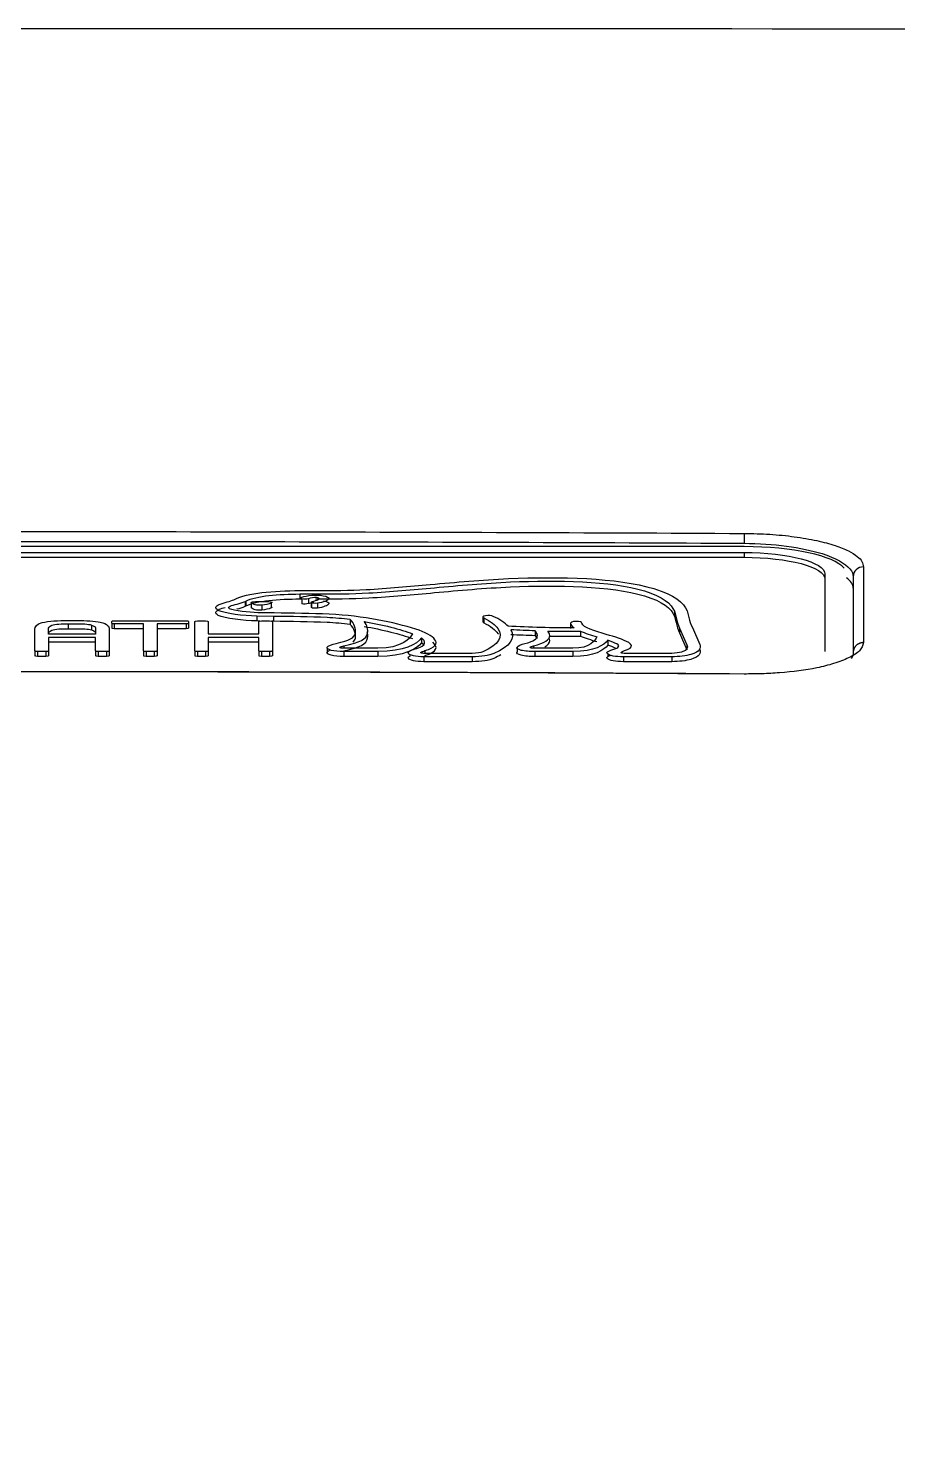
# Model space of a CAD drawing. Extents: x 7905 to 14077, y -986 to 9572.
# Drawn here: x 12795.75 to 12821.25, y -400.49 to -359.07 of the extents above; entities that cross this region are included whole.
import ezdxf

# ---------------------------------------------------------------- set-up
doc = ezdxf.new("R2010")
doc.units = 0
doc.header["$LTSCALE"] = 20
doc.header["$MEASUREMENT"] = 0
doc.layers.add('1', color=1, linetype='CONTINUOUS')
doc.layers.add('3', color=3, linetype='CONTINUOUS')
doc.styles.get("Standard").update_dxf_attribs({"font": 'NanumGothic.ttf'})
doc.dimstyles.get("Standard").update_dxf_attribs({"dimtxt": 2.5, "dimasz": 2, "dimexe": 2, "dimexo": 1, "dimgap": 1.5, "dimtad": 1, "dimdec": 0, "dimlfac": 10, "dimrnd": 0.5, "dimzin": 0, "dimdsep": 46, "dimtxsty": 'Standard', "dimcen": 0, "dimclrt": 2, "dimadec": 0, "dimazin": 0, "dimtfac": 1, "dimtdec": 0, "dimtmove": 0, "dimatfit": 3, "dimfxl": 0, "dimtolj": 1, "dimtzin": 0, "dimarcsym": 0})

msp = doc.modelspace()

# ---------------------------------------------------------------- linework, layer by layer
at = {"layer": '1', "color": 7, "linetype": 'Continuous'}
for p, q in [((12816.74021, -374.27787), (12775.74002, -374.27787)), ((12775.74002, -374.4471), (12816.74021, -374.4471)), ((12775.74002, -374.59164), (12816.74021, -374.59164)), ((12816.74021, -374.4471), (12816.74021, -374.59164)), ((12819.10699, -375.07997), (12819.10699, -377.35297)), ((12803.70888, -375.56771), (12804.17666, -375.5661)), ((12803.71946, -375.66751), (12804.17913, -375.66591)), ((12803.71946, -375.66751), (12803.71946, -375.81205)), ((12804.17913, -375.66591), (12804.17913, -375.70766)), ((12801.78483, -375.83485), (12801.79823, -375.82834)), ((12802.11185, -375.88466), (12802.13161, -375.87457)), ((12802.11185, -375.88466), (12802.11185, -376.0292)), ((12802.11185, -376.0292), (12802.13161, -376.01911)), ((12802.13161, -375.87457), (12802.13161, -376.01911)), ((12802.28948, -375.92766), (12802.28948, -376.07219)), ((12802.60133, -375.99652), (12802.60133, -376.14106)), ((12803.71946, -375.81205), (12803.75661, -375.81192)), ((12803.7764, -375.8116), (12803.7764, -375.95614)), ((12803.96655, -375.80707), (12803.96655, -375.95161)), ((12804.05827, -376.06764), (12804.04743, -376.05427)), ((12804.05827, -375.9231), (12804.05827, -376.06764)), ((12804.23748, -375.93848), (12804.23748, -376.08301)), ((12798.20128, -376.52525), (12798.20128, -376.47413)), ((12798.27536, -376.45432), (12800.37756, -376.45432)), ((12800.45129, -376.47413), (12800.45129, -376.52525)), ((12800.63227, -377.33565), (12800.63227, -376.47667)), ((12800.71588, -376.45432), (12800.948, -376.45432)), ((12801.03126, -376.47667), (12801.03126, -376.84117)), ((12802.45334, -376.31519), (12802.45334, -376.45973)), ((12802.94547, -376.32349), (12802.45334, -376.31519)), ((12802.53769, -376.46115), (12802.45334, -376.45973)), ((12802.96734, -376.2235), (12802.4798, -376.21576)), ((12802.51046, -376.84117), (12802.51046, -376.47667)), ((12802.59406, -376.45432), (12802.82584, -376.45432)), ((12802.94547, -376.46803), (12802.89659, -376.4672)), ((12802.90945, -376.47667), (12802.90945, -377.33565)), ((12802.94547, -376.32349), (12802.94547, -376.46803)), ((12805.18631, -376.41622), (12805.18631, -376.56075)), ((12809.0841, -376.48348), (12809.11343, -376.51557)), ((12809.11343, -376.37103), (12809.11343, -376.51557)), ((12814.69791, -376.17096), (12814.69791, -376.31549)), ((12814.69791, -376.17096), (12814.74976, -376.36216)), ((12814.69791, -376.31549), (12814.74976, -376.5067)), ((12814.74976, -376.36216), (12814.74976, -376.5067)), ((12815.07291, -376.16067), (12815.12583, -376.35745)), ((12795.94632, -377.33659), (12795.94632, -376.69627)), ((12796.34602, -376.84239), (12796.34602, -376.69627)), ((12797.72679, -376.84239), (12796.34602, -376.84239)), ((12796.91999, -376.54261), (12796.91999, -376.68715)), ((12797.61108, -376.57817), (12797.61108, -376.72271)), ((12797.72679, -376.69741), (12797.72679, -376.84239)), ((12798.12649, -376.69627), (12798.12649, -377.33659)), ((12798.20128, -376.52525), (12798.20128, -376.66979)), ((12798.27536, -376.54497), (12798.27536, -376.68951)), ((12799.12908, -376.54497), (12798.27536, -376.54497)), ((12799.12908, -376.68951), (12798.27536, -376.68951)), ((12799.12908, -377.33659), (12799.12908, -376.54497)), ((12799.52772, -376.54497), (12799.52772, -377.33659)), ((12800.37756, -376.54497), (12799.52772, -376.54497)), ((12800.37756, -376.68951), (12799.52772, -376.68951)), ((12800.37756, -376.54497), (12800.37756, -376.68951)), ((12800.45129, -376.52525), (12800.45129, -376.66979)), ((12801.03126, -376.84117), (12802.51046, -376.84117)), ((12810.61909, -376.74769), (12810.61909, -376.89223)), ((12810.66918, -376.82448), (12810.66918, -376.96902)), ((12811.94659, -376.75949), (12811.94659, -376.90402)), ((12814.85242, -376.66742), (12814.85242, -376.81196)), ((12814.85242, -376.66742), (12815.0655, -377.16152)), ((12814.85242, -376.81196), (12815.0655, -377.30606)), ((12815.22637, -376.65412), (12815.43909, -377.15105)), ((12796.34602, -376.94031), (12796.34602, -377.33659)), ((12797.72679, -376.94031), (12796.34602, -376.94031)), ((12797.72679, -377.08485), (12796.34602, -377.08485)), ((12797.72679, -377.33659), (12797.72679, -376.94031)), ((12801.03126, -376.94021), (12801.03126, -377.33565)), ((12802.51046, -376.94021), (12801.03126, -376.94021)), ((12802.51046, -377.08475), (12801.03126, -377.08475)), ((12802.51046, -377.33565), (12802.51046, -376.94021)), ((12806.00229, -377.26123), (12805.00216, -377.26123)), ((12805.00781, -377.19048), (12805.00781, -377.26123)), ((12807.27934, -376.95749), (12807.27934, -377.10202)), ((12810.08639, -377.22425), (12810.08639, -377.36879)), ((12810.56194, -377.19058), (12810.56194, -377.25941)), ((12811.71693, -377.26123), (12810.57852, -377.26123)), ((12812.74175, -377.02239), (12812.74175, -377.16692)), ((12815.0655, -377.16152), (12815.0655, -377.30606)), ((12795.94632, -377.33659), (12795.94632, -377.48113)), ((12796.0264, -377.35791), (12796.0264, -377.50245)), ((12796.26594, -377.35791), (12796.0264, -377.35791)), ((12796.26594, -377.50245), (12796.0264, -377.50245)), ((12796.26594, -377.35791), (12796.26594, -377.50245)), ((12796.34602, -377.33659), (12796.34602, -377.48113)), ((12797.72679, -377.33659), (12797.72679, -377.48113)), ((12797.80687, -377.35791), (12797.80687, -377.50245)), ((12798.04641, -377.35791), (12797.80687, -377.35791)), ((12798.04641, -377.50245), (12797.80687, -377.50245)), ((12798.04641, -377.35791), (12798.04641, -377.50245)), ((12798.12649, -377.33659), (12798.12649, -377.48113)), ((12799.12908, -377.33659), (12799.12908, -377.48113)), ((12799.20881, -377.35791), (12799.20881, -377.50245)), ((12799.44835, -377.35791), (12799.20881, -377.35791)), ((12799.44835, -377.50245), (12799.20881, -377.50245)), ((12799.44835, -377.35791), (12799.44835, -377.50245)), ((12799.52772, -377.33659), (12799.52772, -377.48113)), ((12800.63227, -377.33565), (12800.63227, -377.48019)), ((12800.71588, -377.35791), (12800.71588, -377.50245)), ((12800.948, -377.35791), (12800.71588, -377.35791)), ((12800.948, -377.50245), (12800.71588, -377.50245)), ((12800.948, -377.35791), (12800.948, -377.50245)), ((12801.03126, -377.33565), (12801.03126, -377.48019)), ((12802.51046, -377.33565), (12802.51046, -377.48019)), ((12802.59406, -377.35791), (12802.59406, -377.50245)), ((12802.82584, -377.35791), (12802.59406, -377.35791)), ((12802.82584, -377.50245), (12802.59406, -377.50245)), ((12802.82584, -377.35791), (12802.82584, -377.50245)), ((12802.90945, -377.33565), (12802.90945, -377.48019)), ((12805.00216, -377.35679), (12805.00216, -377.50133)), ((12806.00229, -377.35679), (12805.00216, -377.35679)), ((12806.00229, -377.50133), (12805.00216, -377.50133)), ((12806.00229, -377.35679), (12806.00229, -377.50133)), ((12807.34954, -377.50942), (12807.34954, -377.65396)), ((12808.77053, -377.50942), (12807.34954, -377.50942)), ((12808.77053, -377.65396), (12807.34954, -377.65396)), ((12808.77053, -377.40943), (12807.35378, -377.40943)), ((12807.38341, -377.33038), (12807.38341, -377.40943)), ((12808.77053, -377.50942), (12808.77053, -377.65396)), ((12810.60992, -377.35679), (12810.60992, -377.50133)), ((12811.71693, -377.35679), (12810.60992, -377.35679)), ((12811.71693, -377.50133), (12810.60992, -377.50133)), ((12811.71693, -377.35679), (12811.71693, -377.50133)), ((12813.20142, -377.50942), (12813.20142, -377.65396)), ((12814.62312, -377.50942), (12813.20142, -377.50942)), ((12814.62312, -377.65396), (12813.20142, -377.65396)), ((12814.62418, -377.40943), (12813.22788, -377.40943)), ((12814.62312, -377.50942), (12814.62312, -377.65396)), ((12816.74247, -378.0057), (12816.74239, -378.01783))]:
    msp.add_line(p, q, dxfattribs=at)
for centre, major_axis, ratio, start_param, end_param in [((12816.74056, -375.49251), (3.2, 0), 0.27161683, 0, 0.35573668), ((12820.24056, -375.16214), (0.3, 0), 0.96437639, 1.56457587, 3.14159264)]:
    msp.add_ellipse(centre, major_axis=major_axis, ratio=ratio, start_param=start_param, end_param=end_param, dxfattribs=at)
for points, knots in [([(12607.11051, -359.64469), (12632.33804, -359.50592), (12682.78825, -359.22839), (12758.45743, -359.06657), (12834.11224, -359.06676), (12909.75274, -359.22889), (12960.17426, -359.50646), (12985.38267, -359.64524)], [0, 0, 0, 0, 0.20007628, 0.40011396, 0.60011352, 0.80007538, 1, 1, 1, 1]), ([(12816.74208, -373.89042), (12816.99518, -373.89609), (12817.50293, -373.90747), (12818.23321, -373.98216), (12818.88096, -374.09551), (12819.42175, -374.23767), (12819.80903, -374.39765), (12820.06857, -374.55814), (12820.21592, -374.71696), (12820.23359, -374.82084), (12820.24243, -374.87283)], [0, 0, 0, 0, 0.13551081, 0.2718491, 0.41159564, 0.54547285, 0.67265278, 0.78978727, 0.89480061, 1, 1, 1, 1]), ([(12775.74056, -374.18037), (12780.08445, -374.15744), (12789.26215, -374.12436), (12802.9289, -374.12336), (12812.25164, -374.15611), (12816.74056, -374.17965)], [0, 0, 0, 0, 0.31784834, 0.67153911, 1, 1, 1, 1]), ([(12816.74056, -374.17965), (12817.59619, -374.18462), (12818.44009, -374.29908), (12819.42729, -374.6087), (12819.7074, -374.76489), (12819.84443, -374.92987)], [0, 0, 0, 0, 0.59387101, 0.59387101, 1, 1, 1, 1]), ([(12804.17666, -375.5661), (12804.65538, -375.56431), (12805.19019, -375.56629), (12805.65656, -375.53959), (12806.29721, -375.5029), (12806.92057, -375.44583), (12807.53891, -375.38927), (12808.29111, -375.32047), (12809.04746, -375.25179), (12809.83379, -375.21705), (12811.3384, -375.15058), (12813.01974, -375.1868), (12814.09782, -375.51074), (12814.69649, -375.69062), (12814.97554, -375.92428), (12815.07291, -376.16067)], [0, 0, 0, 0, 0.2, 0.2, 0.2, 0.4, 0.4, 0.4, 0.6, 0.6, 0.6, 0.8, 0.8, 0.8, 1, 1, 1, 1]), ([(12820.24243, -374.87283), (12820.24257, -375.24488), (12820.24287, -375.98864), (12820.24271, -376.72602), (12820.24263, -377.09453)], [0, 0, 0, 0, 0.50023073, 1, 1, 1, 1]), ([(12804.17913, -375.66591), (12804.68607, -375.6643), (12805.23923, -375.66572), (12805.73516, -375.63733), (12806.39105, -375.59978), (12807.02746, -375.54196), (12807.66107, -375.48405), (12808.392, -375.41725), (12809.13213, -375.34962), (12809.89631, -375.31585), (12811.26467, -375.25538), (12812.83136, -375.28151), (12813.81664, -375.57715), (12814.36206, -375.74081), (12814.60936, -375.95654), (12814.69791, -376.17096)], [0, 0, 0, 0, 0.2, 0.2, 0.2, 0.4, 0.4, 0.4, 0.6, 0.6, 0.6, 0.8, 0.8, 0.8, 1, 1, 1, 1]), ([(12804.17913, -375.81045), (12804.68607, -375.80884), (12805.23923, -375.81026), (12805.73516, -375.78187), (12806.39105, -375.74432), (12807.02746, -375.68649), (12807.66107, -375.62859), (12808.392, -375.56179), (12809.13213, -375.49415), (12809.89631, -375.46038), (12811.26467, -375.39992), (12812.83136, -375.42605), (12813.81664, -375.72169), (12814.36206, -375.88534), (12814.60936, -376.10108), (12814.69791, -376.31549)], [0, 0, 0, 0, 0.2, 0.2, 0.2, 0.4, 0.4, 0.4, 0.6, 0.6, 0.6, 0.8, 0.8, 0.8, 1, 1, 1, 1]), ([(12802.45334, -376.31519), (12802.06141, -376.30773), (12801.51778, -376.2468), (12801.32484, -376.14963), (12801.20909, -376.09134), (12801.23097, -376.02955), (12801.35419, -375.97325), (12801.41864, -375.94381), (12801.50296, -375.9206), (12801.66206, -375.87768), (12801.73544, -375.85815), (12801.78483, -375.83485)], [0, 0, 0, 0, 0.25, 0.25, 0.25, 0.5, 0.5, 0.5, 0.75, 0.75, 1, 1, 1, 1]), ([(12802.45334, -376.45973), (12802.06141, -376.45227), (12801.51778, -376.39134), (12801.32484, -376.29417), (12801.20909, -376.23588), (12801.23097, -376.17409), (12801.35419, -376.11779), (12801.40269, -376.09563), (12801.46243, -376.07701), (12801.52292, -376.06001)], [0, 0, 0, 0, 0.36331559, 0.36331559, 0.36331559, 0.72663118, 0.72663118, 0.72663118, 1, 1, 1, 1]), ([(12802.4798, -376.21576), (12802.22051, -376.21048), (12801.78624, -376.16775), (12801.65673, -376.10281), (12801.60244, -376.07559), (12801.62149, -376.04965), (12801.7245, -376.00257), (12801.79576, -375.98399), (12801.95522, -375.94079), (12802.04271, -375.91645), (12802.11185, -375.88466)], [0, 0, 0, 0, 0.25, 0.25, 0.25, 0.5, 0.5, 0.75, 0.75, 1, 1, 1, 1]), ([(12801.86327, -376.11023), (12801.86732, -376.10914), (12801.8714, -376.10804), (12801.95522, -376.08533), (12802.04271, -376.06099), (12802.11185, -376.0292)], [0, 0, 0, 0, 0.04886101, 0.04886101, 1, 1, 1, 1]), ([(12802.60133, -375.99652), (12802.53466, -376.00274), (12802.45317, -376.0001), (12802.36673, -375.97256), (12802.29512, -375.94577), (12802.28948, -375.92766)], [0, 0, 0, 0, 0.5, 0.5, 1, 1, 1, 1]), ([(12802.60133, -376.14106), (12802.53466, -376.14728), (12802.45317, -376.14464), (12802.36673, -376.1171), (12802.29512, -376.09031), (12802.28948, -376.07219)], [0, 0, 0, 0, 0.5, 0.5, 1, 1, 1, 1]), ([(12802.85921, -375.89709), (12802.92836, -375.90322), (12802.90613, -375.92502), (12802.81088, -375.95945), (12802.70293, -375.98803), (12802.60133, -375.99652)], [0, 0, 0, 0, 0.5, 0.5, 1, 1, 1, 1]), ([(12802.90191, -376.06168), (12802.89751, -376.06966), (12802.88079, -376.07872), (12802.81088, -376.10398), (12802.70293, -376.13257), (12802.60133, -376.14106)], [0, 0, 0, 0, 0.31869905, 0.31869905, 1, 1, 1, 1]), ([(12803.7764, -375.8116), (12803.71996, -375.79839), (12803.72348, -375.77415), (12803.77254, -375.76001), (12803.92668, -375.71557), (12804.18421, -375.67699), (12804.39902, -375.71757), (12804.51582, -375.73963), (12804.58038, -375.77236), (12804.54404, -375.85792), (12804.39729, -375.91838), (12804.23748, -375.93848)], [0, 0, 0, 0, 0.25, 0.25, 0.25, 0.5, 0.5, 0.5, 0.75, 0.75, 1, 1, 1, 1]), ([(12804.12353, -375.87537), (12804.19268, -375.86395), (12804.26888, -375.83084), (12804.28334, -375.79613), (12804.2717, -375.78594), (12804.13659, -375.76038), (12804.02581, -375.79123), (12803.96655, -375.80707)], [0, 0, 0, 0, 0.33333333, 0.33333333, 0.66666667, 0.66666667, 1, 1, 1, 1]), ([(12804.41411, -375.86507), (12804.52134, -375.88706), (12804.57958, -375.91878), (12804.54404, -376.00246), (12804.39729, -376.06292), (12804.23748, -376.08301)], [0, 0, 0, 0, 0.48876906, 0.48876906, 1, 1, 1, 1]), ([(12805.18631, -376.41622), (12804.97041, -376.39046), (12804.74499, -376.37113), (12804.51213, -376.36003), (12804.01615, -376.33641), (12803.45064, -376.33188), (12802.94547, -376.32349)], [0, 0, 0, 0, 0.5, 0.5, 0.5, 1, 1, 1, 1]), ([(12805.18631, -376.56075), (12804.97041, -376.535), (12804.74499, -376.51566), (12804.51213, -376.50457), (12804.01615, -376.48095), (12803.45064, -376.47642), (12802.94547, -376.46803)], [0, 0, 0, 0, 0.5, 0.5, 0.5, 1, 1, 1, 1]), ([(12807.38341, -377.33038), (12808.00042, -377.14681), (12807.64164, -376.86863), (12807.11687, -376.70134), (12806.46654, -376.49404), (12805.59659, -376.3099), (12804.57743, -376.26149), (12804.06554, -376.23718), (12803.48839, -376.23152), (12802.96734, -376.2235)], [0, 0, 0, 0, 0.33333333, 0.33333333, 0.33333333, 0.66666667, 0.66666667, 0.66666667, 1, 1, 1, 1]), ([(12804.78238, -377.11615), (12805.17855, -377.03163), (12805.31719, -376.95513), (12805.34297, -376.81646), (12805.36305, -376.70845), (12805.31296, -376.52375), (12805.18631, -376.41622)], [0, 0, 0, 0, 0.5, 0.5, 0.5, 1, 1, 1, 1]), ([(12805.00781, -377.19048), (12805.48653, -377.0888), (12805.67103, -376.98833), (12805.70269, -376.82118), (12805.7243, -376.70713), (12805.68479, -376.58912), (12805.60435, -376.47621)], [0, 0, 0, 0, 0.5, 0.5, 0.5, 1, 1, 1, 1]), ([(12809.11343, -376.37103), (12809.30358, -376.45565), (12809.45386, -376.58743), (12809.52087, -376.68281), (12809.68811, -376.92089), (12809.54982, -377.15417), (12809.07955, -377.36277), (12809.00689, -377.39499), (12808.91094, -377.40943), (12808.77053, -377.40943)], [0, 0, 0, 0, 0.33333333, 0.33333333, 0.33333333, 0.66666667, 0.66666667, 0.66666667, 1, 1, 1, 1]), ([(12809.38825, -376.32462), (12809.34098, -376.3034), (12809.2429, -376.29208), (12809.07216, -376.31943), (12809.06546, -376.34952), (12809.11343, -376.37103)], [0, 0, 0, 0, 0.5, 0.5, 1, 1, 1, 1]), ([(12811.98399, -376.52224), (12811.97728, -376.49659), (12811.93178, -376.46914), (12811.70141, -376.47215), (12811.64391, -376.50055), (12811.66296, -376.57554), (12811.70141, -376.61931), (12811.76279, -376.66185)], [0, 0, 0, 0, 0.33333333, 0.33333333, 0.66666667, 0.66666667, 1, 1, 1, 1]), ([(12796.34602, -376.69627), (12796.34602, -376.66175), (12796.35413, -376.61911), (12796.53193, -376.54704), (12796.74783, -376.54261), (12796.91999, -376.54261)], [0, 0, 0, 0, 0.5, 0.5, 1, 1, 1, 1]), ([(12796.34602, -376.84081), (12796.34602, -376.80629), (12796.35413, -376.76365), (12796.53193, -376.69158), (12796.74783, -376.68715), (12796.91999, -376.68715)], [0, 0, 0, 0, 0.5, 0.5, 1, 1, 1, 1]), ([(12796.91999, -376.54261), (12797.0043, -376.5427), (12797.08861, -376.54252), (12797.32427, -376.54308), (12797.50454, -376.54525), (12797.61108, -376.57817)], [0, 0, 0, 0, 0.5, 0.5, 1, 1, 1, 1]), ([(12796.91999, -376.68715), (12797.0043, -376.68724), (12797.08861, -376.68705), (12797.32427, -376.68762), (12797.50454, -376.68979), (12797.61108, -376.72271)], [0, 0, 0, 0, 0.5, 0.5, 1, 1, 1, 1]), ([(12805.00781, -377.33502), (12805.48653, -377.23333), (12805.67103, -377.13287), (12805.70269, -376.96572), (12805.71471, -376.90227), (12805.70782, -376.83759), (12805.68548, -376.77325)], [0, 0, 0, 0, 0.64253257, 0.64253257, 0.64253257, 1, 1, 1, 1]), ([(12805.27955, -377.07662), (12805.31519, -377.04286), (12805.33478, -377.00507), (12805.34297, -376.961), (12805.36305, -376.85299), (12805.31296, -376.66829), (12805.18631, -376.56075)], [0, 0, 0, 0, 0.24116536, 0.24116536, 0.24116536, 1, 1, 1, 1]), ([(12809.90224, -376.71921), (12810.04583, -376.96371), (12809.88319, -377.20058), (12809.40145, -377.4143), (12809.26125, -377.4765), (12809.04147, -377.50942), (12808.77053, -377.50942)], [0, 0, 0, 0, 0.5, 0.5, 0.5, 1, 1, 1, 1]), ([(12809.11343, -376.51557), (12809.30358, -376.60018), (12809.45386, -376.73196), (12809.52087, -376.82735), (12809.52636, -376.83517), (12809.53153, -376.84299), (12809.53636, -376.85079)], [0, 0, 0, 0, 0.96819859, 0.96819859, 0.96819859, 1, 1, 1, 1]), ([(12810.30935, -377.12228), (12810.58028, -377.05342), (12810.68188, -376.98616), (12810.68188, -376.88457), (12810.68188, -376.86429), (12810.67694, -376.84401), (12810.66918, -376.82448)], [0, 0, 0, 0, 0.5, 0.5, 0.5, 1, 1, 1, 1]), ([(12810.56194, -377.19058), (12810.89884, -377.10464), (12811.04242, -377.01248), (12811.04242, -376.88608), (12811.04242, -376.86193), (12811.03643, -376.83778), (12811.02761, -376.81373)], [0, 0, 0, 0, 0.5, 0.5, 0.5, 1, 1, 1, 1]), ([(12813.22788, -377.40943), (12813.16685, -377.40943), (12813.12628, -377.40499), (12813.12628, -377.36), (12813.33266, -377.30689), (12813.46107, -377.21303), (12813.45578, -377.1502), (12813.35886, -377.0951), (12813.19578, -377.00239), (12812.95271, -376.92843), (12812.70004, -376.8527), (12812.38051, -376.75694), (12812.01009, -376.65855), (12811.98399, -376.52224)], [0, 0, 0, 0, 0.2, 0.2, 0.4, 0.4, 0.6, 0.6, 0.6, 0.8, 0.8, 0.8, 1, 1, 1, 1]), ([(12805.00216, -377.35679), (12804.86281, -377.35679), (12804.72206, -377.34783), (12804.54038, -377.29585), (12804.50968, -377.26302), (12804.52944, -377.19388), (12804.66455, -377.13473), (12804.78238, -377.11615)], [0, 0, 0, 0, 0.33333333, 0.33333333, 0.66666667, 0.66666667, 1, 1, 1, 1]), ([(12805.00216, -377.50133), (12804.86281, -377.50133), (12804.72206, -377.49237), (12804.54038, -377.44039), (12804.50968, -377.40756), (12804.52374, -377.35835), (12804.55038, -377.33931), (12804.58864, -377.32081)], [0, 0, 0, 0, 0.4126445, 0.4126445, 0.825289, 0.825289, 1, 1, 1, 1]), ([(12805.00216, -377.26123), (12804.94501, -377.26123), (12804.89245, -377.24831), (12804.89245, -377.21699), (12804.96724, -377.19982), (12805.00781, -377.19048)], [0, 0, 0, 0, 0.5, 0.5, 1, 1, 1, 1]), ([(12807.34954, -377.50942), (12807.11389, -377.50942), (12806.92127, -377.46782), (12806.87224, -377.35311), (12807.01617, -377.29585), (12807.14705, -377.26321)], [0, 0, 0, 0, 0.5, 0.5, 1, 1, 1, 1]), ([(12810.60992, -377.35679), (12810.46175, -377.35679), (12810.30476, -377.34821), (12810.1125, -377.29444), (12810.05676, -377.2568), (12810.08639, -377.22425)], [0, 0, 0, 0, 0.5, 0.5, 1, 1, 1, 1]), ([(12810.57852, -377.26123), (12810.5189, -377.26123), (12810.47304, -377.24859), (12810.47304, -377.21775), (12810.52878, -377.20152), (12810.56194, -377.19058)], [0, 0, 0, 0, 0.5, 0.5, 1, 1, 1, 1]), ([(12810.89558, -377.21733), (12810.99648, -377.16267), (12811.04242, -377.10212), (12811.04242, -377.03062), (12811.04242, -377.00647), (12811.03643, -376.98232), (12811.02761, -376.95826)], [0, 0, 0, 0, 0.36130367, 0.36130367, 0.36130367, 1, 1, 1, 1]), ([(12813.20142, -377.50942), (12812.97988, -377.50942), (12812.78514, -377.48527), (12812.66555, -377.33887), (12812.96929, -377.29887), (12813.04436, -377.23359), (12813.08113, -377.20162), (12813.07195, -377.16822), (12812.94707, -377.09823), (12812.84512, -377.05861), (12812.74175, -377.02239)], [0, 0, 0, 0, 0.25, 0.25, 0.5, 0.5, 0.5, 0.75, 0.75, 1, 1, 1, 1]), ([(12815.43909, -377.15105), (12815.4779, -377.25114), (12815.45144, -377.36302), (12815.18302, -377.44066), (12815.0461, -377.48027), (12814.82808, -377.50942), (12814.62312, -377.50942)], [0, 0, 0, 0, 0.5, 0.5, 0.5, 1, 1, 1, 1]), ([(12815.43909, -377.29559), (12815.4779, -377.39568), (12815.45144, -377.50755), (12815.18302, -377.5852), (12815.0461, -377.62481), (12814.82808, -377.65396), (12814.62312, -377.65396)], [0, 0, 0, 0, 0.5, 0.5, 0.5, 1, 1, 1, 1]), ([(12815.0655, -377.16152), (12815.09161, -377.22803), (12815.09055, -377.31906), (12814.91067, -377.37189), (12814.84325, -377.39169), (12814.72683, -377.40943), (12814.62418, -377.40943)], [0, 0, 0, 0, 0.5, 0.5, 0.5, 1, 1, 1, 1]), ([(12820.24263, -377.09453), (12820.2187, -377.17524), (12820.1724, -377.33138), (12819.83908, -377.53998), (12819.4061, -377.70903), (12818.75904, -377.87382), (12818.01341, -377.97043), (12817.26854, -378.01329), (12816.91771, -378.01511), (12816.7424, -378.01602)], [0, 0, 0, 0, 0.16610468, 0.32135557, 0.46412385, 0.58887607, 0.81137528, 0.90574625, 1, 1, 1, 1]), ([(12807.34954, -377.65396), (12807.11389, -377.65396), (12806.92127, -377.61236), (12806.88478, -377.52699), (12806.91298, -377.49901), (12806.96021, -377.4739)], [0, 0, 0, 0, 0.67188568, 0.67188568, 1, 1, 1, 1]), ([(12807.35378, -377.40943), (12807.30368, -377.40943), (12807.25818, -377.40056), (12807.25818, -377.37075), (12807.3439, -377.34151), (12807.38341, -377.33038)], [0, 0, 0, 0, 0.5, 0.5, 1, 1, 1, 1]), ([(12809.60969, -377.45369), (12809.54854, -377.4893), (12809.47914, -377.52437), (12809.40145, -377.55884), (12809.26125, -377.62103), (12809.04147, -377.65396), (12808.77053, -377.65396)], [0, 0, 0, 0, 0.13888286, 0.13888286, 0.13888286, 1, 1, 1, 1]), ([(12810.60992, -377.50133), (12810.46175, -377.50133), (12810.30476, -377.49274), (12810.1125, -377.43897), (12810.05676, -377.40134), (12810.08639, -377.36879)], [0, 0, 0, 0, 0.5, 0.5, 1, 1, 1, 1]), ([(12813.20142, -377.65396), (12812.97988, -377.65396), (12812.78514, -377.62981), (12812.69437, -377.51869), (12812.76095, -377.48968), (12812.84275, -377.46145)], [0, 0, 0, 0, 0.65875977, 0.65875977, 1, 1, 1, 1]), ([(12816.08627, -378.01376), (12814.70825, -378.00529), (12812.31307, -377.99209), (12808.87947, -377.97701), (12805.7855, -377.96637), (12802.67027, -377.95866), (12799.55505, -377.95396), (12796.58816, -377.95234), (12793.76962, -377.95333), (12791.09942, -377.95647), (12788.42923, -377.96182), (12785.76529, -377.96936), (12783.14772, -377.97893), (12780.1323, -377.99237), (12778.00069, -378.00399), (12776.71279, -378.01178)], [0, 0, 0, 0, 0.10499749, 0.1824988, 0.26161835, 0.34073789, 0.41985743, 0.49897696, 0.56679371, 0.63461046, 0.70242721, 0.77024396, 0.83758433, 0.9018691, 1, 1, 1, 1])]:
    msp.add_open_spline(points, degree=3, knots=knots, dxfattribs=at)
for points, degree in [([(12775.73903, -373.89114), (12780.29451, -373.86707), (12789.40583, -373.83494), (12803.07486, -373.8347), (12812.18642, -373.86651), (12816.74208, -373.89043)], 3), ([(12819.67214, -374.91019), (12819.37879, -374.54989), (12818.17274, -374.27787), (12816.74021, -374.27787)], 3), ([(12816.74021, -374.4471), (12818.04231, -374.4471), (12819.10699, -374.73189), (12819.10699, -375.07997)], 3), ([(12816.74021, -374.59164), (12818.04231, -374.59164), (12819.10699, -374.87643), (12819.10699, -375.22451)], 3), ([(12819.84443, -374.92987), (12819.90778, -375.00613), (12819.94056, -375.08427), (12819.94056, -375.16214)], 3), ([(12819.94056, -375.16214), (12819.94056, -375.90702), (12819.94056, -376.6477), (12819.94056, -377.38409)], 3), ([(12801.79823, -375.82834), (12802.17571, -375.63449), (12802.93629, -375.5728), (12803.70888, -375.56771)], 3), ([(12802.13161, -375.87457), (12802.44099, -375.71656), (12803.09857, -375.67213), (12803.71946, -375.66751)], 3), ([(12802.13161, -376.01911), (12802.44099, -375.8611), (12803.09857, -375.81667), (12803.71946, -375.81205)], 3), ([(12802.28948, -375.92766), (12802.27713, -375.9136), (12802.31347, -375.89879), (12802.36109, -375.89558)], 3), ([(12802.28739, -375.91986), (12802.28739, -376.0644)], 1), ([(12802.36109, -375.89558), (12802.50114, -375.87794), (12802.71634, -375.88228), (12802.85921, -375.89709)], 3), ([(12802.88754, -376.07384), (12802.88754, -375.9293)], 1), ([(12803.96655, -375.80707), (12803.91927, -375.82122), (12803.83073, -375.82481), (12803.7764, -375.8116)], 3), ([(12803.96655, -375.95161), (12803.91927, -375.96576), (12803.83073, -375.96935), (12803.7764, -375.95614)], 3), ([(12804.12523, -375.91734), (12804.06812, -375.92391), (12804.00595, -375.94107), (12803.96655, -375.95161)], 3), ([(12804.05827, -375.9231), (12804.02793, -375.90537), (12804.06497, -375.88499), (12804.12353, -375.87537)], 3), ([(12804.04743, -375.90967), (12804.04743, -376.05421)], 1), ([(12804.23748, -375.93848), (12804.17222, -375.94706), (12804.0872, -375.94159), (12804.05827, -375.9231)], 3), ([(12804.23748, -376.08301), (12804.17222, -376.0916), (12804.0872, -376.08613), (12804.05827, -376.06764)], 3), ([(12796.16434, -376.50761), (12796.34249, -376.45733), (12796.65258, -376.44422), (12796.89776, -376.44554)], 3), ([(12796.89776, -376.44554), (12797.00536, -376.44526), (12797.11225, -376.44517), (12797.21773, -376.44583)], 3), ([(12797.21773, -376.44583), (12797.42693, -376.44356), (12797.70527, -376.4612), (12797.86473, -376.49733)], 3), ([(12798.20128, -376.47413), (12798.20128, -376.46318), (12798.23444, -376.45432), (12798.27536, -376.45432)], 3), ([(12800.37756, -376.45432), (12800.41813, -376.45432), (12800.45129, -376.46318), (12800.45129, -376.47413)], 3), ([(12800.63227, -376.47667), (12800.63227, -376.46431), (12800.66966, -376.45432), (12800.71588, -376.45432)], 3), ([(12800.948, -376.45432), (12800.99386, -376.45432), (12801.03126, -376.46431), (12801.03126, -376.47667)], 3), ([(12802.51046, -376.47667), (12802.51046, -376.46431), (12802.54785, -376.45432), (12802.59406, -376.45432)], 3), ([(12802.82584, -376.45432), (12802.8717, -376.45432), (12802.90945, -376.46431), (12802.90945, -376.47667)], 3), ([(12805.60435, -376.47621), (12806.12399, -376.56205), (12806.67786, -376.70609), (12807.0197, -376.83335)], 3), ([(12809.08387, -376.33998), (12809.08387, -376.48451)], 1), ([(12809.81934, -376.6128), (12809.73997, -376.53017), (12809.56428, -376.39301), (12809.38825, -376.32462)], 3), ([(12814.74976, -376.36216), (12814.76811, -376.46564), (12814.79915, -376.56422), (12814.85242, -376.66742)], 3), ([(12815.12583, -376.35745), (12815.14135, -376.45838), (12815.1731, -376.55366), (12815.22637, -376.65412)], 3), ([(12795.94632, -376.69627), (12795.94632, -376.63326), (12795.99006, -376.55431), (12796.16434, -376.50761)], 3), ([(12797.61108, -376.57817), (12797.72926, -376.62072), (12797.71762, -376.64769), (12797.72679, -376.69741)], 3), ([(12797.61108, -376.72271), (12797.72926, -376.76525), (12797.71762, -376.79223), (12797.72679, -376.84194)], 3), ([(12797.86473, -376.49733), (12798.08098, -376.54289), (12798.12649, -376.62741), (12798.12649, -376.69627)], 3), ([(12798.27536, -376.54497), (12798.23444, -376.54497), (12798.20128, -376.5362), (12798.20128, -376.52525)], 3), ([(12798.27536, -376.68951), (12798.23444, -376.68951), (12798.20128, -376.68073), (12798.20128, -376.66979)], 3), ([(12800.45129, -376.52525), (12800.45129, -376.5362), (12800.41813, -376.54497), (12800.37756, -376.54497)], 3), ([(12800.45129, -376.66979), (12800.45129, -376.68073), (12800.41813, -376.68951), (12800.37756, -376.68951)], 3), ([(12805.60435, -376.62075), (12806.12399, -376.70659), (12806.67786, -376.85063), (12807.0197, -376.97789)], 3), ([(12807.0197, -376.83335), (12806.94914, -376.97928), (12806.69902, -377.26123), (12806.00229, -377.26123)], 3), ([(12811.76279, -376.66185), (12811.12956, -376.66732), (12810.43917, -376.64714), (12809.81934, -376.6128)], 3), ([(12810.61909, -376.74769), (12810.3792, -376.74053), (12810.13896, -376.73109), (12809.90224, -376.71921)], 3), ([(12810.61909, -376.89223), (12810.3792, -376.88506), (12810.13896, -376.87563), (12809.90224, -376.86374)], 3), ([(12810.66918, -376.82448), (12810.65401, -376.79892), (12810.63567, -376.77335), (12810.61909, -376.74769)], 3), ([(12810.66918, -376.96902), (12810.65401, -376.94345), (12810.63567, -376.91789), (12810.61909, -376.89223)], 3), ([(12811.02761, -376.81373), (12811.01491, -376.79411), (12811.00291, -376.77505), (12810.99162, -376.75609)], 3), ([(12810.99162, -376.75609), (12811.30701, -376.76184), (12811.63262, -376.76458), (12811.94659, -376.75949)], 3), ([(12811.0288, -376.90129), (12811.33255, -376.90658), (12811.64494, -376.90892), (12811.94659, -376.90402)], 3), ([(12811.65246, -376.53172), (12811.65246, -376.67626)], 1), ([(12811.94659, -376.75949), (12812.07959, -376.81552), (12812.25986, -376.87193), (12812.42461, -376.92164)], 3), ([(12811.94659, -376.90402), (12812.07959, -376.96006), (12812.25986, -377.01647), (12812.42461, -377.06618)], 3), ([(12814.74976, -376.5067), (12814.76811, -376.61018), (12814.79915, -376.70876), (12814.85242, -376.81196)], 3), ([(12804.52133, -377.25719), (12804.52133, -377.40173)], 1), ([(12807.27934, -376.95749), (12807.15446, -377.13851), (12806.77981, -377.35679), (12806.00229, -377.35679)], 3), ([(12807.27934, -377.10202), (12807.15446, -377.28305), (12806.77981, -377.50133), (12806.00229, -377.50133)], 3), ([(12807.14705, -377.26321), (12807.42821, -377.17935), (12807.41975, -377.05861), (12807.27934, -376.95749)], 3), ([(12807.36216, -377.18911), (12807.34684, -377.15938), (12807.31812, -377.12995), (12807.27934, -377.10202)], 3), ([(12807.38341, -377.47491), (12807.75521, -377.3643), (12807.7727, -377.21933), (12807.61305, -377.08497)], 3), ([(12810.08639, -377.22425), (12810.10227, -377.18916), (12810.21622, -377.14794), (12810.30935, -377.12228)], 3), ([(12812.42461, -376.92164), (12812.37592, -377.02833), (12812.24398, -377.26123), (12811.71693, -377.26123)], 3), ([(12812.74175, -377.02239), (12812.63733, -377.16992), (12812.37063, -377.35679), (12811.71693, -377.35679)], 3), ([(12812.74175, -377.16692), (12812.63733, -377.31446), (12812.37063, -377.50133), (12811.71693, -377.50133)], 3), ([(12812.9709, -377.25785), (12812.90917, -377.22818), (12812.82593, -377.19642), (12812.74175, -377.16692)], 3), ([(12796.0264, -377.35791), (12795.9823, -377.35791), (12795.94632, -377.34829), (12795.94632, -377.33659)], 3), ([(12796.0264, -377.50245), (12795.9823, -377.50245), (12795.94632, -377.49283), (12795.94632, -377.48113)], 3), ([(12796.34602, -377.33659), (12796.34602, -377.34829), (12796.31003, -377.35791), (12796.26594, -377.35791)], 3), ([(12796.34602, -377.48113), (12796.34602, -377.49283), (12796.31003, -377.50245), (12796.26594, -377.50245)], 3), ([(12797.80687, -377.35791), (12797.76277, -377.35791), (12797.72679, -377.34829), (12797.72679, -377.33659)], 3), ([(12797.80687, -377.50245), (12797.76277, -377.50245), (12797.72679, -377.49283), (12797.72679, -377.48113)], 3), ([(12798.12649, -377.33659), (12798.12649, -377.34829), (12798.09015, -377.35791), (12798.04641, -377.35791)], 3), ([(12798.12649, -377.48113), (12798.12649, -377.49283), (12798.09015, -377.50245), (12798.04641, -377.50245)], 3), ([(12799.20881, -377.35791), (12799.16471, -377.35791), (12799.12908, -377.34829), (12799.12908, -377.33659)], 3), ([(12799.20881, -377.50245), (12799.16471, -377.50245), (12799.12908, -377.49283), (12799.12908, -377.48113)], 3), ([(12799.52772, -377.33659), (12799.52772, -377.34829), (12799.49244, -377.35791), (12799.44835, -377.35791)], 3), ([(12799.52772, -377.48113), (12799.52772, -377.49283), (12799.49244, -377.50245), (12799.44835, -377.50245)], 3), ([(12800.71588, -377.35791), (12800.66966, -377.35791), (12800.63227, -377.34791), (12800.63227, -377.33565)], 3), ([(12800.71588, -377.50245), (12800.66966, -377.50245), (12800.63227, -377.49245), (12800.63227, -377.48019)], 3), ([(12801.03126, -377.33565), (12801.03126, -377.34791), (12800.99386, -377.35791), (12800.948, -377.35791)], 3), ([(12801.03126, -377.48019), (12801.03126, -377.49245), (12800.99386, -377.50245), (12800.948, -377.50245)], 3), ([(12802.59406, -377.35791), (12802.54785, -377.35791), (12802.51046, -377.34791), (12802.51046, -377.33565)], 3), ([(12802.59406, -377.50245), (12802.54785, -377.50245), (12802.51046, -377.49245), (12802.51046, -377.48019)], 3), ([(12802.90945, -377.33565), (12802.90945, -377.34791), (12802.8717, -377.35791), (12802.82584, -377.35791)], 3), ([(12802.90945, -377.48019), (12802.90945, -377.49245), (12802.8717, -377.50245), (12802.82584, -377.50245)], 3), ([(12812.75114, -377.42314), (12812.75114, -377.49956)], 1), ([(12819.94064, -377.38409), (12819.94066, -377.44395), (12819.92145, -377.50358), (12819.8834, -377.56203)], 3), ([(12816.7424, -378.01602), (12812.18705, -377.98705), (12803.07584, -377.94846), (12789.40656, -377.94844), (12780.29462, -377.98702), (12775.73872, -378.01597)], 3)]:
    msp.add_open_spline(points, degree=degree, dxfattribs=at)
for points, weights in [([(12816.74208, -373.89041), (12816.74188, -373.92832), (12816.74128, -374.04182), (12816.74056, -374.17965)], [1.06900236032, 0.950148442696, 0.984835509057, 1.1730635594]), ([(12820.24263, -377.09452), (12820.06207, -377.09336), (12819.94064, -377.21737), (12819.94064, -377.38409)], [1.11747511215, 0.926372694413, 0.968426900637, 1.24363773083])]:
    msp.add_rational_spline(points, weights, degree=3, dxfattribs=at)

# ---------------------------------------------------------------- leaders
at = {"layer": '3'}
msp.add_leader([(12873.70281, -563.3024), (12484.8714, -363.63817)], dimstyle='Standard', override={"dimtxt": 25, "dimasz": 20, "dimexe": 10, "dimexo": 5, "dimgap": 10, "dimtad": 0, "dimtih": 1, "dimtoh": 1, "dimdec": 4, "dimlfac": 1, "dimzin": 8, "dimclrd": 3, "dimclre": 3, "dimtdec": 4, "dimarcsym": 1}, dxfattribs=at)

doc.saveas('drawing.dxf')
